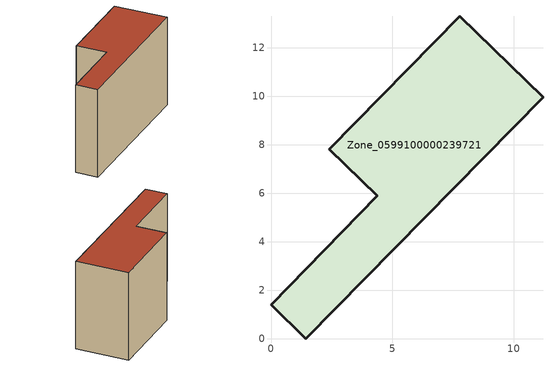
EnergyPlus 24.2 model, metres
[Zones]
Zone_0599100000239721
 floor ground (C_G): 0,1.4 4.37,5.9 2.4,7.82 7.77,13.29 11.21,9.95 1.43,0 z0
 wall outside (C_F): 4.37,5.9 0,1.4 1.43,0 11.21,9.95 7.77,13.29 2.4,7.82 4.37,5.9 z0:8.2
 roof outside (C_R): 7.77,13.29 2.4,7.82 4.37,5.9 0,1.4 1.43,0 11.21,9.95 z8.2
[BUILDING]
Pand.0599100000239721: North Axis=0; Terrain=City; Loads Convergence Tolerance Value=0.04; Temperature Convergence Tolerance Value=0.4; Solar Distribution=FullExterior; Maximum Number of Warmup Days=25; Minimum Number of Warmup Days=1
[Site:Location]
Rotterdam.The.Hague.AP_ZH_NLD Design_Conditions: Latitude=51.96; Longitude=4.45; Time Zone=1; Elevation=-4.5
[SITE:GROUNDTEMPERATURE:BUILDINGSURFACE]
18, 18, 18, 18, 18, 18, 18, 18, 18, 18, 18, 18
[MATERIAL] Thermal Absorptance=0.9; Solar Absorptance=0.7; Visible Absorptance=0.7
Name | Roughness | Thickness | Conductivity | Density | Specific Heat
G.TI.1946 | MediumSmooth | 0.15 | 1 | 540 | 1210
F.TI.1946 | Rough | 0.3 | 0.857143 | 1920 | 840
R.TI.1946 | MediumRough | 0.2 | 0.1 | 1500 | 1000
[CONSTRUCTION]
C_G: G.TI.1946
C_F: F.TI.1946
C_R: R.TI.1946
[ZONE]
Zone_0599100000239721: Type=1; Multiplier=1; Ceiling Height=Autocalculate; Volume=Autocalculate; Floor Area=autocalculate; Part of Total Floor Area=Yes
[ZONEINFILTRATION:DESIGNFLOWRATE]
Infil_Zone_0599100000239721: Zone or ZoneList or Space or SpaceList=Zone_0599100000239721; Schedule=AlwaysOn; Design Flow Rate Calculation Method=Flow/Area; Flow Rate per Floor Area=0.003; Constant Term Coefficient=1; Temperature Term Coefficient=0; Velocity Term Coefficient=0; Velocity Squared Term Coefficient=0
[HVACTEMPLATE:ZONE:IDEALLOADSAIRSYSTEM]
Zone_0599100000239721: Maximum Heating Supply Air Temperature=50; Minimum Cooling Supply Air Temperature=13; Maximum Heating Supply Air Humidity Ratio=0.0156; Minimum Cooling Supply Air Humidity Ratio=0.0077; Heating Limit=NoLimit; Cooling Limit=NoLimit; Dehumidification Control Type=ConstantSensibleHeatRatio; Cooling Sensible Heat Ratio=0.7; Dehumidification Setpoint=60; Humidification Control Type=None; Humidification Setpoint=30; Outdoor Air Method=None; Outdoor Air Flow Rate per Person=0.00944; Outdoor Air Flow Rate per Zone Floor Area=0; Outdoor Air Flow Rate per Zone=0; Demand Controlled Ventilation Type=None; Outdoor Air Economizer Type=NoEconomizer; Heat Recovery Type=None; Sensible Heat Recovery Effectiveness=0.7; Latent Heat Recovery Effectiveness=0.65
[ZONECONTROL:THERMOSTAT]
ThermostatControl_Zone_0599100000239721: Zone or ZoneList=Zone_0599100000239721; Control Type Schedule=DualSetpointControlType; Control 1=Thermostat_Zone_0599100000239721; Temperature Difference Between Cutout And Setpoint=0
[THERMOSTATSETPOINT:DUALSETPOINT]
Thermostat_Zone_0599100000239721: Heating Setpoint Temperature Schedule=HeatingSetpoint_Zone_0599100000239721; Cooling Setpoint Temperature Schedule=CoolingSetpoint_Zone_0599100000239721
[SCHEDULE:COMPACT]
HeatingSetpoint_Zone_0599100000239721: Through: 12/31, For: AllDays, Until: 24:00, 21
CoolingSetpoint_Zone_0599100000239721: Through: 12/31, For: AllDays, Until: 24:00, 24
DualSetpointControlType: Through: 12/31, For: AllDays, Until: 24:00, 4
AlwaysOn: Through: 12/31, For: AllDays, Until: 24:00, 1
